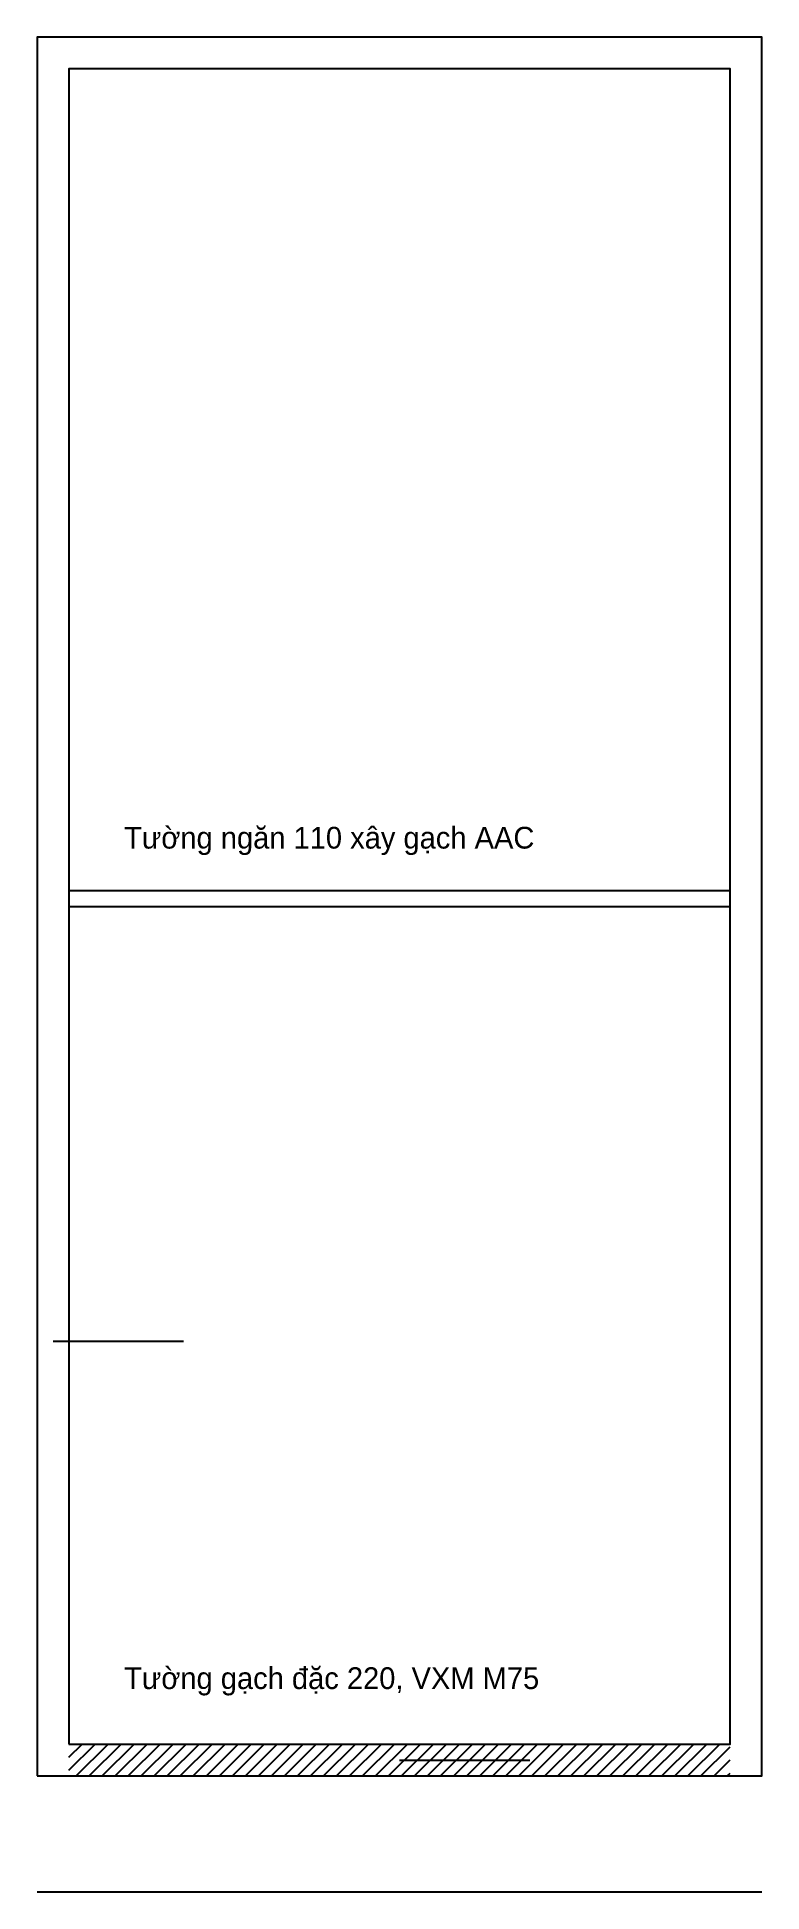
# Model space of a CAD drawing. Header units: millimetres. Extents: x 0 to 5000, y -800 to 12000.
import ezdxf

# ---------------------------------------------------------------- set-up
doc = ezdxf.new("R2010")
doc.units = ezdxf.units.MM
for name, color, linetype in [('CUA', 7, 'Continuous'), ('HATCH', 7, 'Continuous'), ('KICHTHUOC', 7, 'Continuous'), ('TUONG', 7, 'Continuous')]:
    doc.layers.add(name, color=color, linetype=linetype)

# ---------------------------------------------------------------- blocks, each defined once
blk = doc.blocks.new('D1')
blk.add_line((0, 0), (900, 0))
blk = doc.blocks.new('S1')
blk.add_line((0, 0), (900, 0))

msp = doc.modelspace()

# ---------------------------------------------------------------- hatches: boundary and pattern name
at = {"layer": 'HATCH'}
h = msp.add_hatch(dxfattribs=at)
h.set_pattern_fill('ANSI31', scale=20)
h.paths.add_polyline_path([(220, 0), (4780, 0), (4780, 220), (220, 220)])

# ---------------------------------------------------------------- linework, layer by layer
at = {"layer": 'KICHTHUOC'}
msp.add_line((0, -800), (5000, -800), dxfattribs=at)
at = {"layer": 'TUONG'}
for p, q in [((220, 6110), (4780, 6110)), ((220, 6000), (4780, 6000))]:
    msp.add_line(p, q, dxfattribs=at)
for points in [[(0, 0), (5000, 0), (5000, 12000), (0, 12000)], [(220, 220), (4780, 220), (4780, 11780), (220, 11780)]]:
    msp.add_lwpolyline(points, close=True, dxfattribs=at)

# ---------------------------------------------------------------- block references
at = {"layer": 'CUA'}
for name, p in [('S1', (110, 3000)), ('D1', (2500, 110))]:
    msp.add_blockref(name, p, dxfattribs=at)

# ---------------------------------------------------------------- texts
at = {"layer": 'KICHTHUOC'}
for s, p in [('Tường ngăn 110 xây gạch AAC', (600, 6400)), ('Tường gạch đặc 220, VXM M75', (600, 600))]:
    msp.add_text(s, height=150, dxfattribs=at).set_placement(p)

doc.saveas('drawing.dxf')
